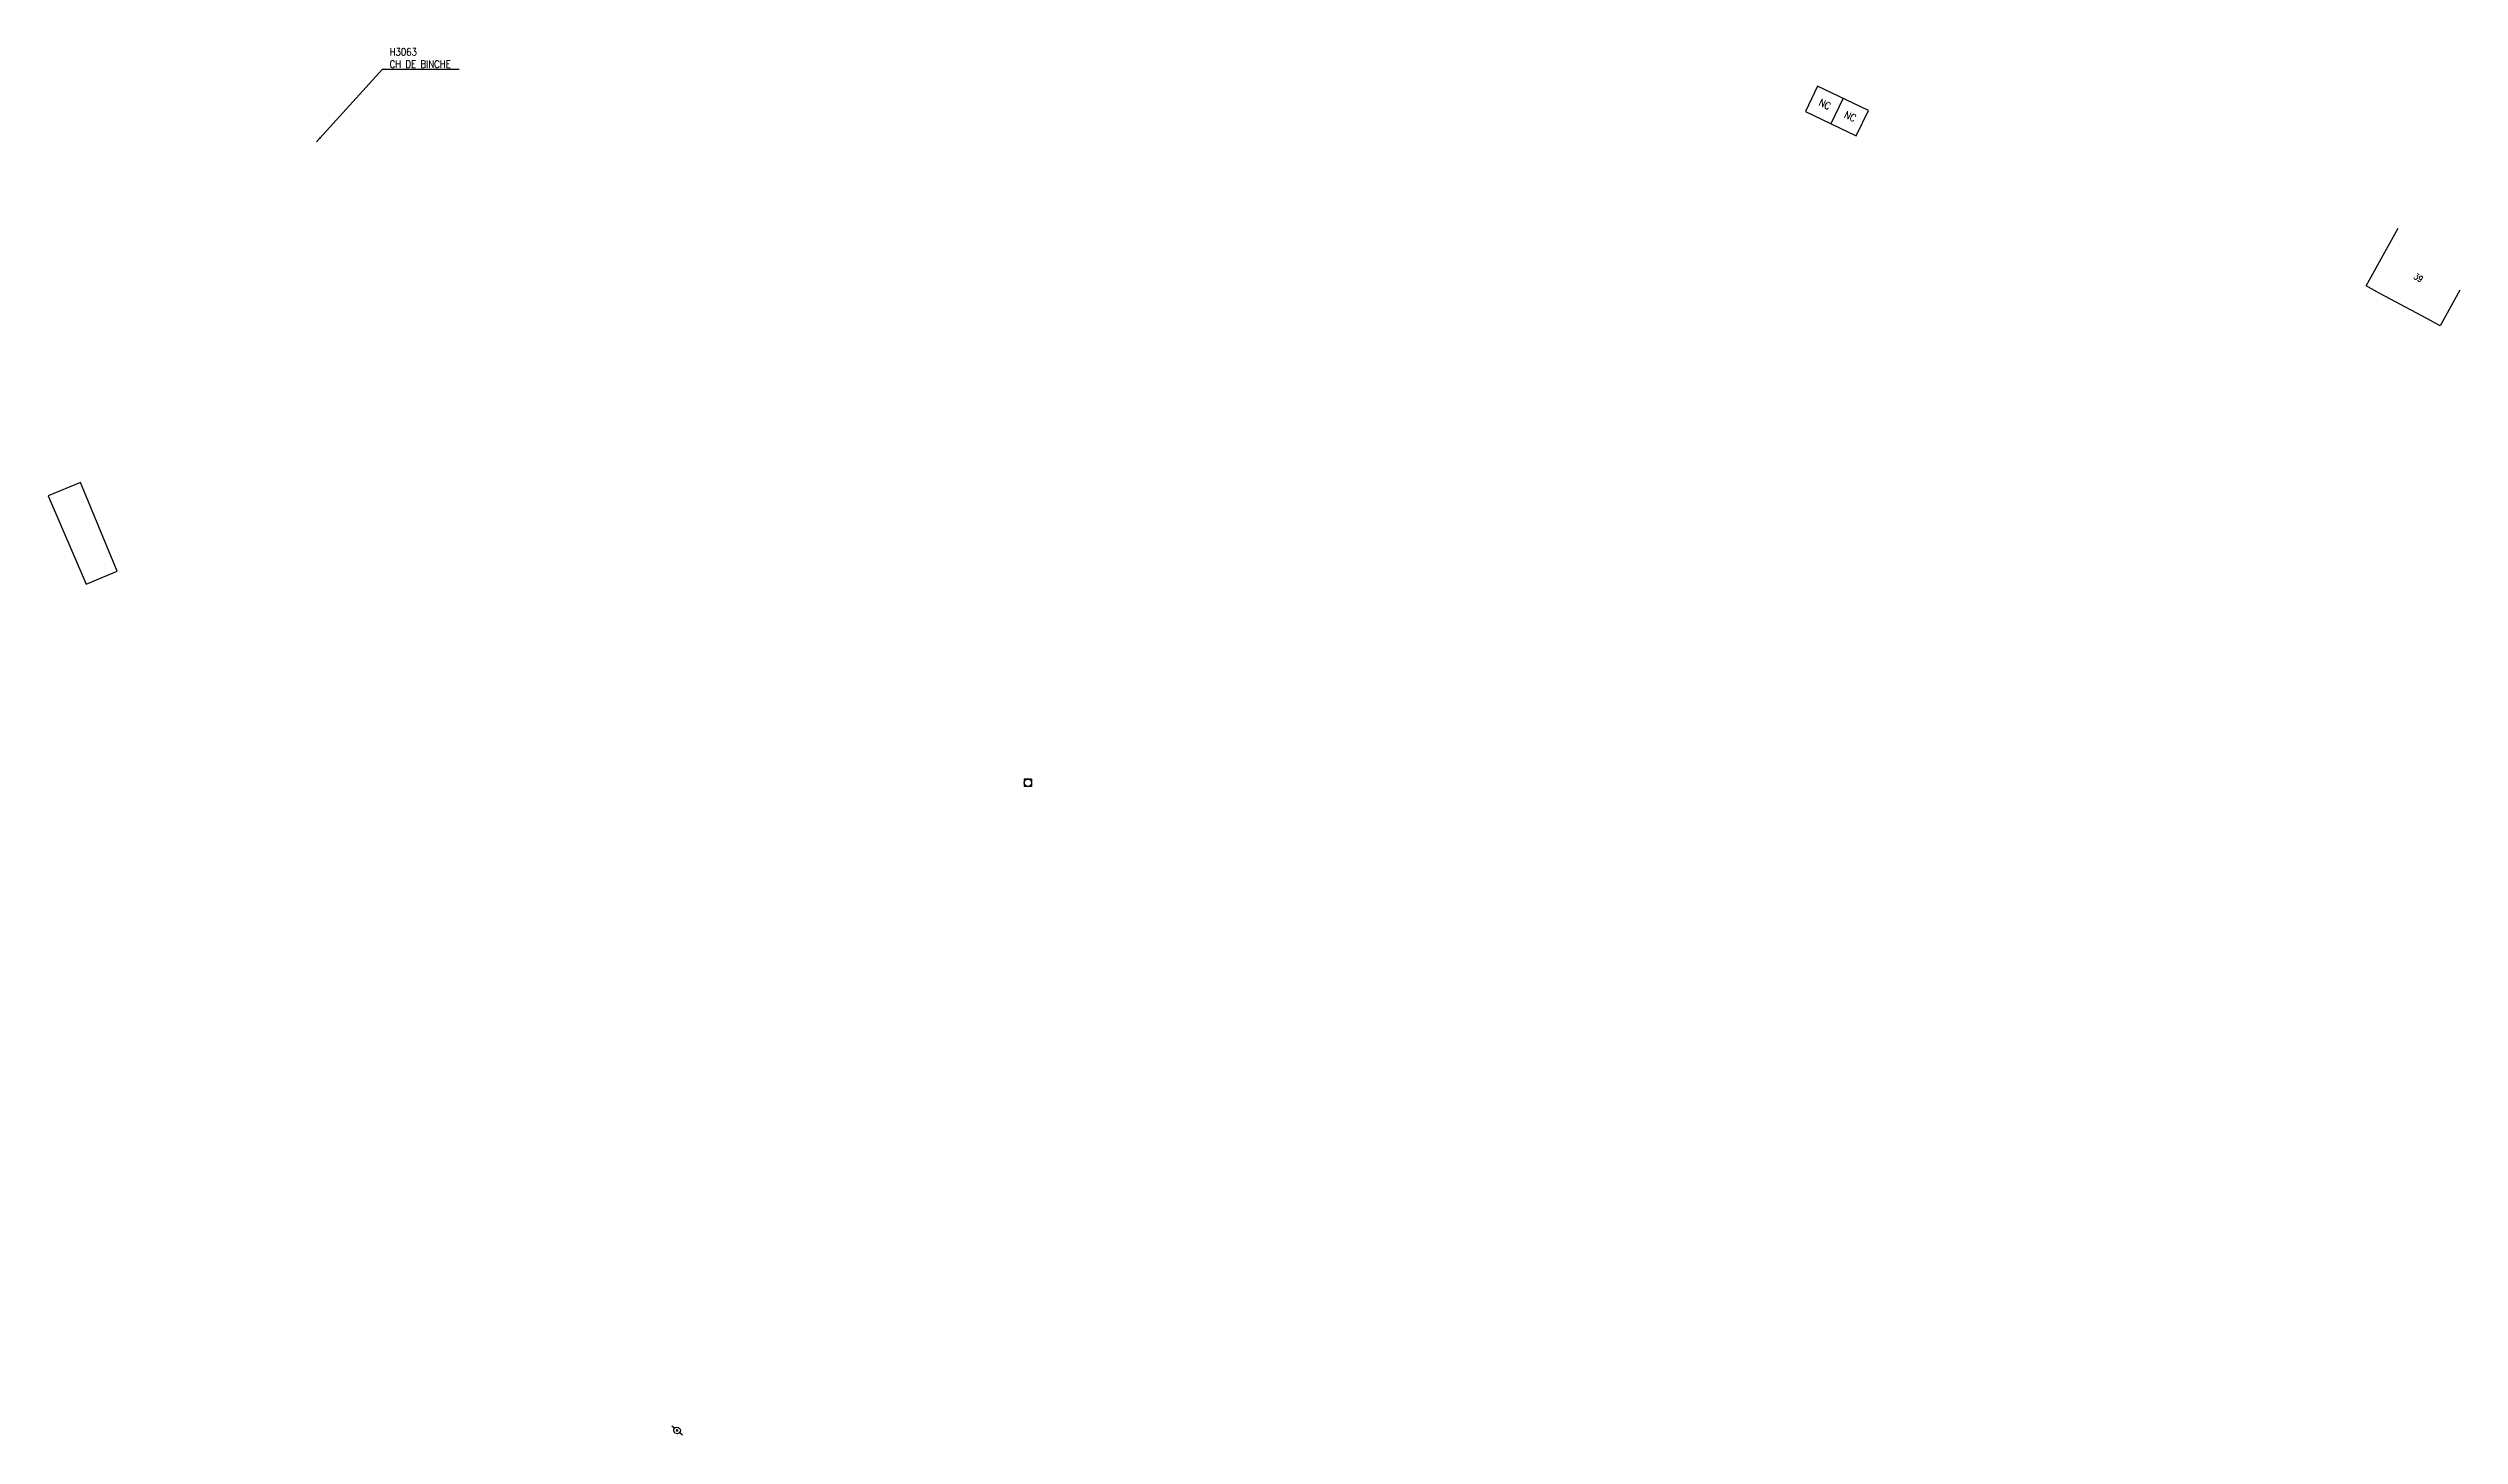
# Model space of a CAD drawing. Header units: millimetres. Extents: x 124032 to 124999, y 125223 to 125861.
# Drawn here: x 124508.5 to 124999.3, y 125223.2 to 125505.7 of the extents above; entities that cross this region are included whole.
import ezdxf

# ---------------------------------------------------------------- set-up
doc = ezdxf.new("R2010")
doc.units = ezdxf.units.MM
doc.layers.get('0').update_dxf_attribs({"linetype": 'CONTINUOUS'})
for name, color, linetype in [('W0100', 7, 'CONTINUOUS'), ('W0420', 7, 'CONTINUOUS'), ('W0473', 7, 'CONTINUOUS'), ('W0991', 7, 'CONTINUOUS')]:
    doc.layers.add(name, color=color, linetype=linetype)
doc.styles.get("Standard").update_dxf_attribs({"font": 'romans.shx', "width": 0.85})
doc.dimstyles.get("Standard").update_dxf_attribs({"dimtxt": 1.5, "dimasz": 1.2, "dimexe": 1.25, "dimexo": 0.625, "dimgap": 0.25, "dimtad": 2, "dimzin": 0, "dimdsep": 46, "dimtxsty": 'Standard', "dimcen": -0.5, "dimse1": 1, "dimse2": 1, "dimadec": 0, "dimazin": 0, "dimtfac": 1, "dimtofl": 0, "dimtmove": 2, "dimatfit": 3, "dimfxl": 0, "dimtolj": 1, "dimtzin": 0, "dimarcsym": 0})

# ---------------------------------------------------------------- blocks, each defined once
blk = doc.blocks.new('T420')
for p, q in [((0.75, 0.75), (-0.75, 0.75)), ((-0.75, 0.75), (-0.75, -0.75)), ((0.75, 0.75), (0.75, -0.75)), ((0.75, -0.75), (-0.75, -0.75))]:
    blk.add_line(p, q)
blk.add_ellipse((0, 0), major_axis=(-0.53, 0.53), ratio=1, start_param=3.926991, end_param=10.210176)
blk = doc.blocks.new('T473')
for p, q in [((-0.166667, 0.166667), (0.166667, -0.166667)), ((-0.166667, -0.166667), (0.166667, 0.166667)), ((0.500001, 0.500001), (1.000002, 1.000002)), ((-1.000002, -1.000002), (-0.500001, -0.500001))]:
    blk.add_line(p, q)
blk.add_ellipse((0, 0), major_axis=(0.471405, 0.471405), ratio=1, start_param=5.4977871438, end_param=11.780972451)

msp = doc.modelspace()

# ---------------------------------------------------------------- linework, layer by layer
at = {"layer": 'W0100', "flags": 128}
msp.add_lwpolyline([(124876.47, 125487.89), (124878.96, 125493.08), (124868.59, 125498.04), (124866.11, 125492.86)], close=True, dxfattribs=at)
for points in [[(124873.77, 125495.56), (124871.29, 125490.38)], [(124999.29, 125456.45), (124995.29, 125449.23), (124992.57, 125450.7), (124983.04, 125455.83), (124980.24, 125457.34), (124986.77, 125469.12)]]:
    msp.add_lwpolyline(points, dxfattribs=at)
at = {"layer": 'W0100'}
msp.add_lwpolyline([(124516.17, 125396.63), (124522.48, 125399.24), (124515, 125417.32), (124508.46, 125414.62), (124516.17, 125396.63)], dxfattribs=at)

# ---------------------------------------------------------------- block references
at = {"layer": 'W0420'}
msp.add_blockref('T420', (124707.86, 125356.18), dxfattribs=at)
at = {"layer": 'W0473', "rotation": 94.45673982209023}
msp.add_blockref('T473', (124636.46, 125224.26), dxfattribs=at)

# ---------------------------------------------------------------- texts
at = {"layer": 'W0100', "linetype": 'Continuous', "insert": (124577.94, 125501.75), "char_height": 1.5, "attachment_point": 7}
msp.add_mtext('\\A1;H3063\\PCH DE BINCHE', dxfattribs=at)
at = {"layer": 'W0991', "linetype": 'Continuous', "width": 0.85}
for p in [(124868.68, 125494.17), (124873.86, 125491.69)]:
    msp.add_text('NC', height=1.5, rotation=334.4038, dxfattribs=at).set_placement(p)
at = {"layer": 'W0991', "linetype": 'Continuous', "insert": (124990.41, 125460.01), "char_height": 1.25, "width": 17.1011, "attachment_point": 1, "rotation": 329.6007}
msp.add_mtext('39', dxfattribs=at)

# ---------------------------------------------------------------- leaders
at = {"layer": 'W0100', "linetype": 'Continuous', "annotation_type": 0, "has_hookline": 1, "hookline_direction": 0, "text_width": 14.15}
msp.add_leader([(124563.07, 125486.7), (124576.49, 125501.5), (124577.69, 125501.5)], dimstyle='Standard', dxfattribs=at)

doc.saveas('drawing.dxf')
